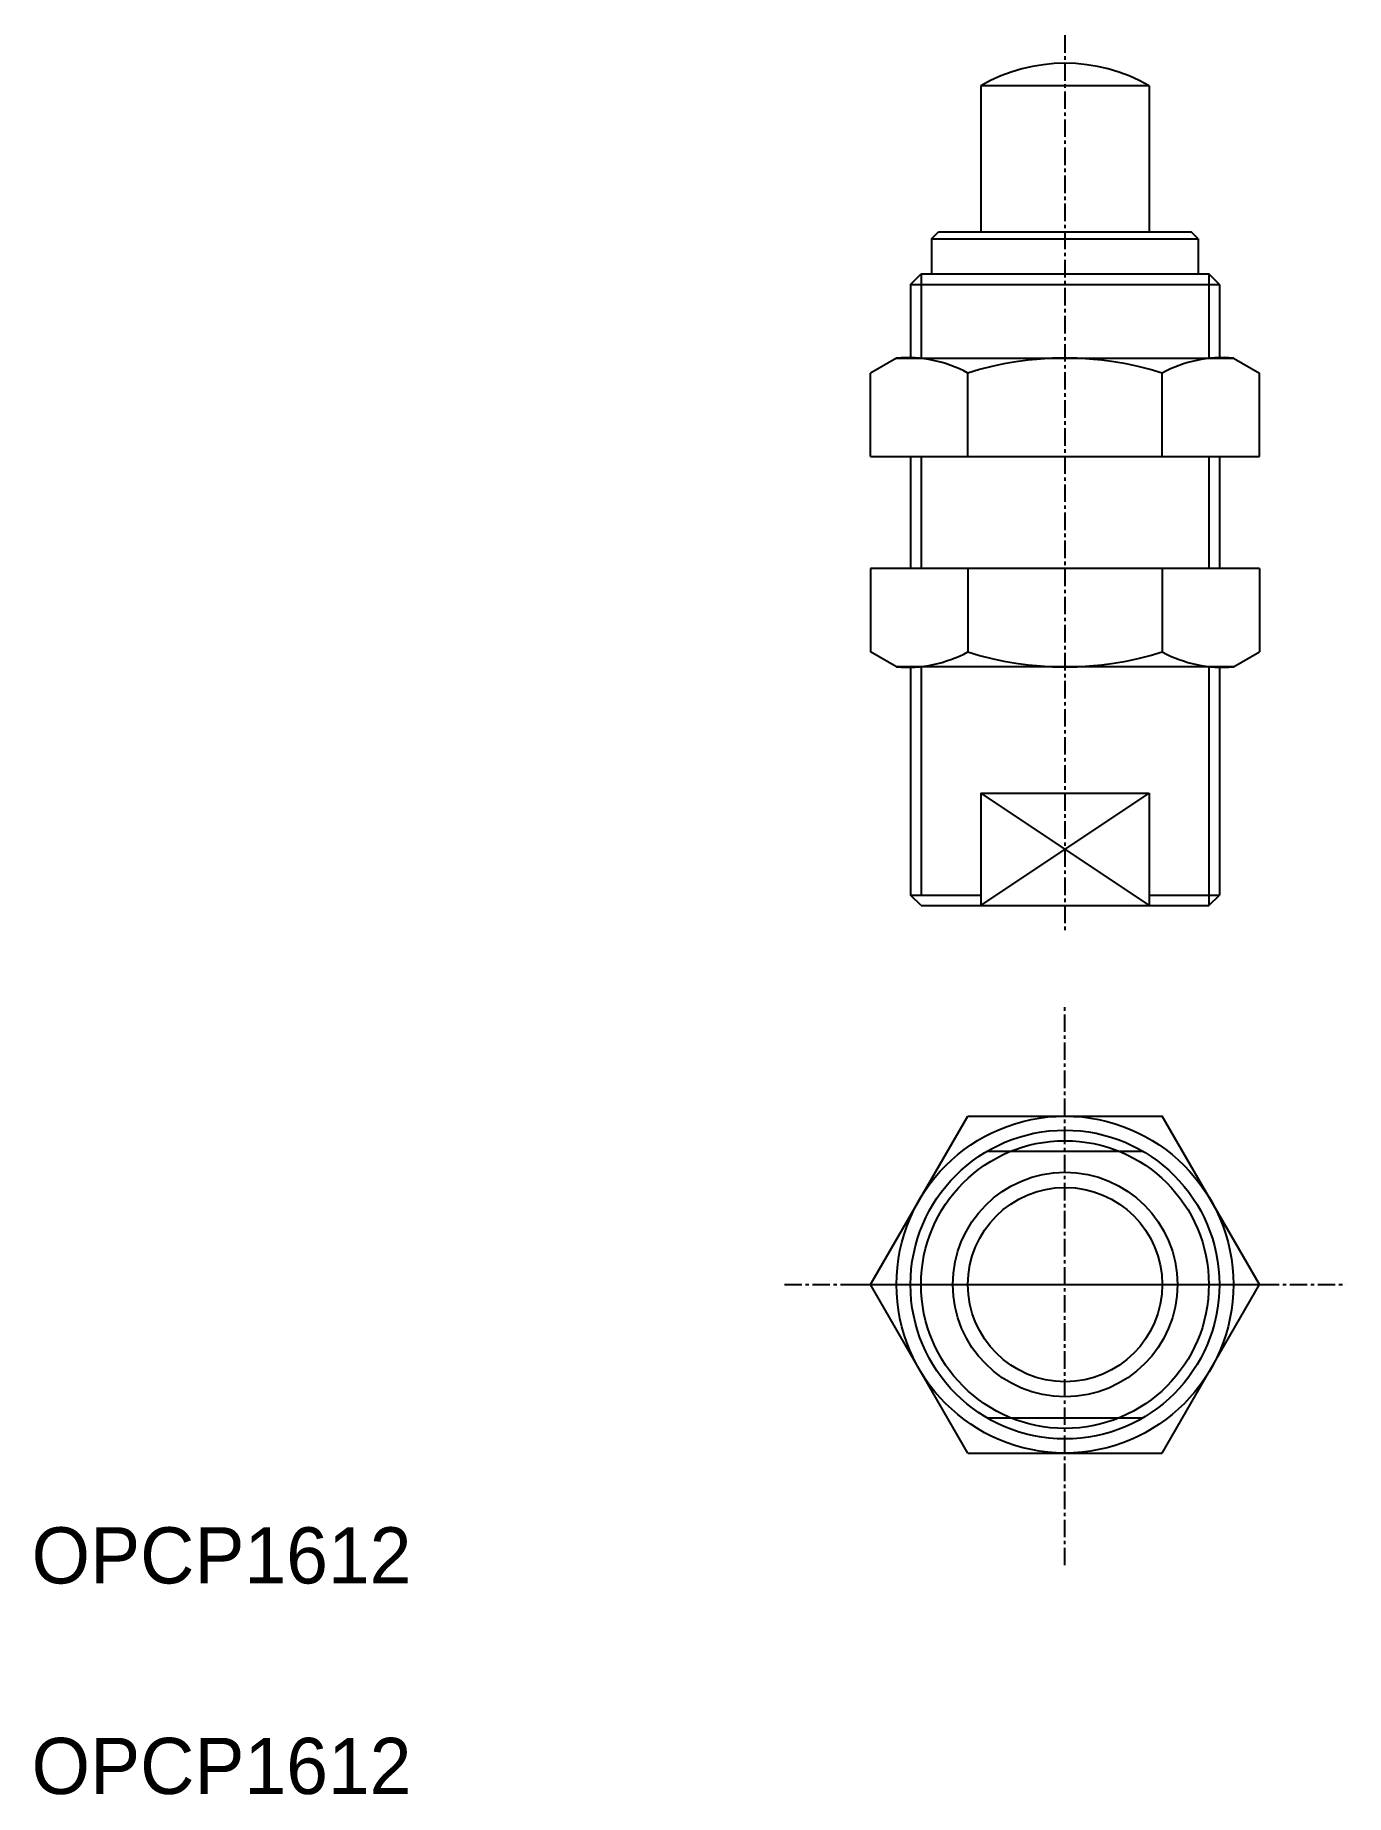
# Model space of a CAD drawing. Extents: x 10 to 104, y 10 to 135.
import ezdxf

# ---------------------------------------------------------------- set-up
doc = ezdxf.new("R2010")
doc.units = 0
doc.linetypes.add('CENTER', pattern=[2, 1.25, -0.25, 0.25, -0.25])
doc.layers.get('0').update_dxf_attribs({"linetype": 'CONTINUOUS'})
doc.layers.add('CENTER', color=1, linetype='CENTER')

msp = doc.modelspace()

# ---------------------------------------------------------------- linework, layer by layer
at = {"color": 7, "linetype": 'CONTINUOUS'}
for p, q in [((89.61, 131.68), (77.61, 131.68)), ((77.61, 131.68), (77.61, 121.29)), ((89.61, 131.68), (89.61, 121.29)), ((74.11, 120.79), (74.61, 121.29)), ((74.11, 120.79), (93.11, 120.79)), ((74.11, 120.79), (74.11, 118.29)), ((74.61, 121.29), (92.61, 121.29)), ((93.11, 120.79), (92.61, 121.29)), ((93.11, 120.79), (93.11, 118.29)), ((72.61, 117.54), (73.36, 118.29)), ((73.36, 118.29), (93.86, 118.29)), ((94.61, 117.54), (93.86, 118.29)), ((72.61, 117.54), (94.61, 117.54)), ((72.61, 117.54), (72.61, 112.29)), ((94.61, 117.54), (94.61, 112.29)), ((71.61, 112.29), (69.76, 111.22)), ((71.61, 112.29), (95.61, 112.29)), ((95.61, 112.29), (97.46, 111.22)), ((69.76, 105.29), (69.76, 111.22)), ((76.69, 105.29), (76.69, 111.22)), ((90.54, 105.29), (90.54, 111.22)), ((97.46, 105.29), (97.46, 111.22)), ((69.76, 105.29), (97.46, 105.29)), ((72.61, 105.29), (72.61, 97.29)), ((94.61, 105.29), (94.61, 97.29)), ((97.46, 97.29), (69.76, 97.29)), ((69.76, 97.29), (69.76, 91.36)), ((76.69, 97.29), (76.69, 91.36)), ((90.54, 97.29), (90.54, 91.36)), ((97.46, 97.29), (97.46, 91.36)), ((71.61, 90.29), (69.76, 91.36)), ((95.61, 90.29), (71.61, 90.29)), ((72.61, 90.29), (72.61, 74.04)), ((94.61, 90.29), (94.61, 74.04)), ((95.61, 90.29), (97.46, 91.36)), ((77.61, 81.29), (89.61, 81.29)), ((77.61, 81.29), (77.61, 73.29)), ((89.61, 81.29), (89.61, 73.29)), ((89.61, 79.29), (89.61, 79.29)), ((89.61, 77.29), (89.61, 77.29)), ((72.61, 74.04), (77.61, 74.04)), ((73.36, 73.29), (72.61, 74.04)), ((89.61, 74.04), (94.61, 74.04)), ((93.86, 73.29), (94.61, 74.04)), ((73.36, 73.29), (93.86, 73.29)), ((69.76, 46.29), (76.69, 58.29)), ((76.69, 58.29), (90.54, 58.29)), ((97.47, 46.29), (90.54, 58.29)), ((78.07, 55.79), (89.16, 55.79)), ((76.69, 34.29), (69.76, 46.29)), ((90.54, 34.29), (97.47, 46.29)), ((78.07, 36.79), (89.16, 36.79)), ((76.69, 34.29), (90.54, 34.29))]:
    msp.add_line(p, q, dxfattribs=at)
at = {"color": 3, "linetype": 'CONTINUOUS'}
for p, q in [((73.36, 118.29), (73.36, 112.29)), ((93.86, 118.29), (93.86, 112.29)), ((73.36, 105.29), (73.36, 97.29)), ((93.86, 105.29), (93.86, 97.29)), ((73.36, 90.29), (73.36, 74.04)), ((93.86, 90.29), (93.86, 73.29)), ((77.61, 73.29), (89.61, 81.29)), ((77.61, 81.29), (89.61, 73.29))]:
    msp.add_line(p, q, dxfattribs=at)
at = {"color": 7, "linetype": 'CONTINUOUS'}
for centre, radius in [((83.61, 46.29), 12), ((83.61, 46.29), 11), ((83.62, 46.29), 6.92)]:
    msp.add_circle(centre, radius, dxfattribs=at)
at = {"color": 3, "linetype": 'CONTINUOUS'}
for centre, radius in [((83.61, 46.29), 10.25), ((83.62, 46.29), 8)]:
    msp.add_circle(centre, radius, dxfattribs=at)
at = {"color": 7, "linetype": 'CONTINUOUS'}
for centre, radius, start, end in [((83.61, 121.29), 12, 60, 120), ((72.33, 103.1), 9.22, 61.7823, 94.4473), ((83.61, 89.31), 22.98, 72.4638, 107.5362), ((94.9, 103.1), 9.22, 85.5527, 118.2177), ((72.33, 99.48), 9.22, 265.5527, 298.2177), ((83.61, 113.27), 22.98, 252.4638, 287.5362), ((94.9, 99.48), 9.22, 241.7823, 274.4473)]:
    msp.add_arc(centre, radius, start, end, dxfattribs=at)
at = {"layer": 'CENTER', "color": 1, "linetype": 'CENTER'}
for p, q in [((83.61, 135.29), (83.61, 71.29)), ((83.61, 26.29), (83.61, 66.29)), ((63.62, 46.29), (103.62, 46.29)), ((68.61, 46.29), (98.61, 46.29))]:
    msp.add_line(p, q, dxfattribs=at)

# ---------------------------------------------------------------- texts
at = {"color": 7, "linetype": 'CONTINUOUS'}
for p in [(10, 25), (10, 10)]:
    msp.add_text('OPCP1612', height=4, dxfattribs=at).set_placement(p)

doc.saveas('drawing.dxf')
